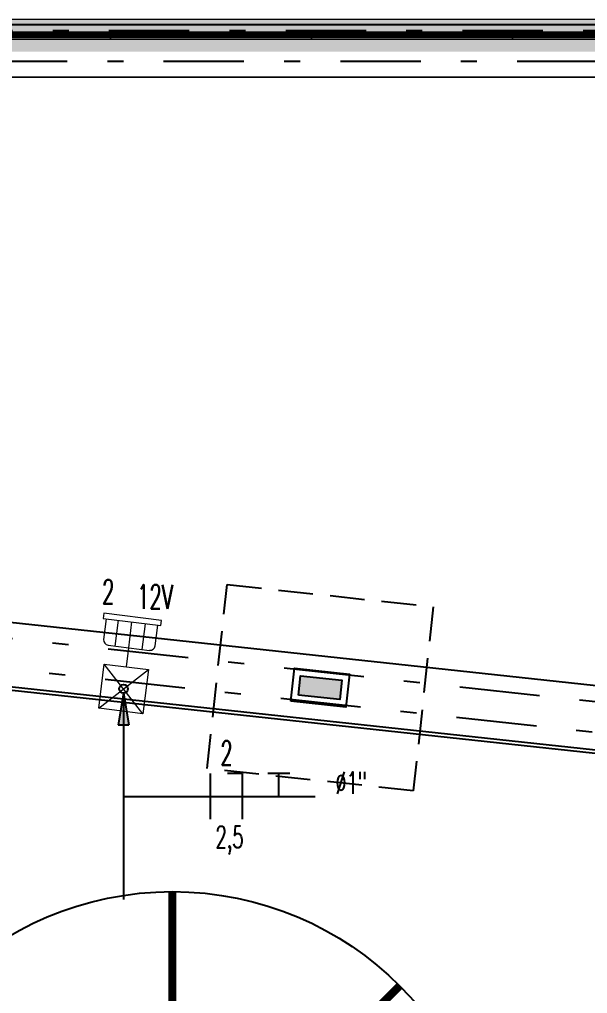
# Model space of a CAD drawing. Extents: x -14.2 to 52.3, y 3.7 to 90.9.
# Drawn here: x 22.41 to 25.94, y 36.72 to 42.78 of the extents above; entities that cross this region are included whole.
import ezdxf
from ezdxf.enums import TextEntityAlignment as Align

# ---------------------------------------------------------------- set-up
doc = ezdxf.new("R2010")
doc.units = 0
for name, pattern in [('HIDDEN', [0.375, 0.25, -0.125]), ('limpo_PINI-PSG-PE-0102-LAZ-R00$0$DASHDOT', [1, 0.5, -0.25, 0, -0.25]), ('limpo_PINI-PSG-PE-0102-LAZ-R00$0$HIDDEN', [0.375, 0.25, -0.125]), ('limpo_PINI-PSG-PE-0102-LAZ-R00$0$TELEFONE_TETO', [1.04, 0.6, -0.1, 0.07, -0.1, 0.07, -0.1])]:
    doc.linetypes.add(name, pattern=pattern)
for name, color, linetype, lineweight in [('limpo_PINI-PSG-PE-0102-LAZ-R00$0$A-GLAZ-CURT', 52, 'Continuous', 5), ('limpo_PINI-PSG-PE-0102-LAZ-R00$0$A-WALL', 1, 'Continuous', 5), ('limpo_PINI-PSG-PE-0102-LAZ-R00$0$S-BEAM', 12, 'Continuous', 5)]:
    doc.layers.add(name, color=color, linetype=linetype, lineweight=lineweight)
for name, color, linetype in [('limpo_PINI-PSG-PE-0102-LAZ-R00$0$E-TOMADAS', 1, 'Continuous'), ('limpo_PINI-PSG-PE-0102-LAZ-R00$0$FIACAO', 253, 'Continuous'), ('limpo_PINI-PSG-PE-0102-LAZ-R00$0$INDICACAO_CIRCUITO_FIA', 253, 'Continuous'), ('limpo_PINI-PSG-PE-0102-LAZ-R00$0$INDICACAO_DIAM_TUBULACAO', 253, 'Continuous'), ('limpo_PINI-PSG-PE-0102-LAZ-R00$0$LINHA_DE_CHAMADA', 41, 'Continuous'), ('limpo_PINI-PSG-PE-0102-LAZ-R00$0$LUMINÁRIAS', 1, 'Continuous'), ('limpo_PINI-PSG-PE-0102-LAZ-R00$0$PA_EQUI', 1, 'Continuous'), ('limpo_PINI-PSG-PE-0102-LAZ-R00$0$PA_EXTE_1', 1, 'Continuous'), ('limpo_PINI-PSG-PE-0102-LAZ-R00$0$PA_EXTE_3', 3, 'Continuous'), ('limpo_PINI-PSG-PE-0102-LAZ-R00$0$PA_INST_HIDR', 162, 'Continuous'), ('limpo_PINI-PSG-PE-0102-LAZ-R00$0$PA_PROJ_I', 2, 'limpo_PINI-PSG-PE-0102-LAZ-R00$0$DASHDOT'), ('limpo_PINI-PSG-PE-0102-LAZ-R00$0$QUADROS', 1, 'Continuous'), ('limpo_PINI-PSG-PE-0102-LAZ-R00$0$XR_ARQT', 7, 'Continuous'), ('limpo_PINI-PSG-PE-0102-LAZ-R00$0$XR_ELET', 31, 'Continuous'), ('PA_VEGE', 108, 'Continuous'), ('PA_VEGE_TXT_100', 2, 'Continuous'), ('PA_VEGE_TXT_100H', 1, 'Continuous'), ('XR_ARQT', 7, 'Continuous')]:
    doc.layers.add(name, color=color, linetype=linetype)
doc.layers.add('limpo_PINI-PSG-PE-0102-LAZ-R00$0$PA_VIEW', color=1, linetype='Continuous', plot=False)
doc.layers.add('PA_VEGE_PAL_PHDA', color=7, linetype='Continuous', true_color=0x0089b6)
doc.styles.add('limpo_PINI-PSG-PE-0102-LAZ-R00$0$RomanS', font='romans__.ttf', dxfattribs={"width": 1.25, "height": 0.0375})
doc.styles.add('R80', font='arial.ttf', dxfattribs={"height": 0.2})

# ---------------------------------------------------------------- blocks, each defined once
blk = doc.blocks.new('limpo_PINI-PSG-PE-0102-LAZ-R00$0$PINI-EST-PE-1101-TQR-R20_rvt-1-5PPE_008_LAZER__P_A_0_09_')
at = {"layer": 'limpo_PINI-PSG-PE-0102-LAZ-R00$0$S-BEAM'}
h = blk.add_hatch(color=50, dxfattribs=at)
h.paths.add_polyline_path([(36619.6, 18460), (37085.8, 18460), (37085.8, 18537.5), (-15140, 18537.5), (-15238.1, 18533.3), (-15330.6, 18493.7), (-15322.2, 18463.8), (-15335.5, 18460), (-6269.7, 18460), (-6269.7, 18502.9), (-6219.7, 18502.9), (-6219.7, 18460), (32600.3, 18460)])
h.paths.add_polyline_path([(-15199.1, 18549.9), (-15128.9, 18552.5), (-15151.2, 18552), (-15199.1, 18549.9)])
h.paths.add_polyline_path([(37073.4, 18582.5), (37085.8, 18582.5), (37085.8, 18660), (-14941.9, 18660), (-15123.1, 18582.5), (36619.6, 18582.5)])
at = {"layer": 'limpo_PINI-PSG-PE-0102-LAZ-R00$0$S-BEAM', "color": 55, "lineweight": 18}
blk.add_line((37085.8, 18660), (-14941.9, 18660), dxfattribs=at)
blk = doc.blocks.new('limpo_PINI-PSG-PE-0102-LAZ-R00$0$Parede básica _ DAA_GDC_VID_INFTY - ___-2043469-5PPE_008_LAZER__P_A_0_09_')
at = {"layer": 'limpo_PINI-PSG-PE-0102-LAZ-R00$0$A-WALL'}
for p, q in [((13323.4, 18567.5), (13323.4, 18582.5)), ((13323.4, 18582.5), (14573.4, 18582.5)), ((14573.4, 18582.5), (14573.4, 18567.5)), ((13323.4, 18537.5), (13323.4, 18552.5)), ((13323.4, 18537.5), (14573.4, 18537.5)), ((14573.4, 18552.5), (14573.4, 18537.5))]:
    blk.add_line(p, q, dxfattribs=at)
blk = doc.blocks.new('limpo_PINI-PSG-PE-0102-LAZ-R00$0$Parede básica _ DAA_GDC_VID_INFTY - ___-2043470-5PPE_008_LAZER__P_A_0_09_')
at = {"layer": 'limpo_PINI-PSG-PE-0102-LAZ-R00$0$A-WALL'}
for p, q in [((14573.4, 18567.5), (14573.4, 18582.5)), ((14573.4, 18582.5), (15823.4, 18582.5)), ((15823.4, 18582.5), (15823.4, 18567.5)), ((14573.4, 18537.5), (14573.4, 18552.5)), ((14573.4, 18537.5), (15823.4, 18537.5)), ((15823.4, 18552.5), (15823.4, 18537.5))]:
    blk.add_line(p, q, dxfattribs=at)
blk = doc.blocks.new('limpo_PINI-PSG-PE-0102-LAZ-R00$0$Parede básica _ DAA_GDC_VID_INFTY - ___-2043471-5PPE_008_LAZER__P_A_0_09_')
at = {"layer": 'limpo_PINI-PSG-PE-0102-LAZ-R00$0$A-WALL'}
for p, q in [((15823.4, 18567.5), (15823.4, 18582.5)), ((15823.4, 18582.5), (17073.4, 18582.5)), ((17073.4, 18582.5), (17073.4, 18567.5)), ((15823.4, 18537.5), (15823.4, 18552.5)), ((15823.4, 18537.5), (17073.4, 18537.5)), ((17073.4, 18552.5), (17073.4, 18537.5))]:
    blk.add_line(p, q, dxfattribs=at)
blk = doc.blocks.new('limpo_PINI-PSG-PE-0102-LAZ-R00$0$Parede básica _ DAA_GDC_VID_INFTY - ___-2043472-5PPE_008_LAZER__P_A_0_09_')
at = {"layer": 'limpo_PINI-PSG-PE-0102-LAZ-R00$0$A-WALL'}
for p, q in [((17073.4, 18567.5), (17073.4, 18582.5)), ((17073.4, 18582.5), (18323.4, 18582.5)), ((18323.4, 18582.5), (18323.4, 18567.5)), ((17073.4, 18537.5), (17073.4, 18552.5)), ((17073.4, 18537.5), (18323.4, 18537.5)), ((18323.4, 18552.5), (18323.4, 18537.5))]:
    blk.add_line(p, q, dxfattribs=at)
blk = doc.blocks.new('limpo_PINI-PSG-PE-0102-LAZ-R00$0$A$C745163c0')
at = {"layer": 'limpo_PINI-PSG-PE-0102-LAZ-R00$0$A-WALL', "color": 170, "lineweight": 40}
for p, q in [((8893.4, 21082.5), (1393.4, 21082.5)), ((6393.4, 21067.5), (11393.4, 21067.5)), ((8893.4, 21067.5), (8893.4, 21082.5)), ((16393.4, 21082.5), (8893.4, 21082.5)), ((10143.4, 21067.5), (10143.4, 21082.5)), ((11393.4, 21067.5), (11393.4, 21082.5)), ((11393.4, 21067.5), (23893.4, 21067.5))]:
    blk.add_line(p, q, dxfattribs=at)
at = {"lineweight": 5}
blk.add_blockref('limpo_PINI-PSG-PE-0102-LAZ-R00$0$PINI-EST-PE-1101-TQR-R20_rvt-1-5PPE_008_LAZER__P_A_0_09_', (-5680, 2515), dxfattribs=at)
at = {"layer": 'limpo_PINI-PSG-PE-0102-LAZ-R00$0$A-GLAZ-CURT'}
for name in ['limpo_PINI-PSG-PE-0102-LAZ-R00$0$Parede básica _ DAA_GDC_VID_INFTY - ___-2043469-5PPE_008_LAZER__P_A_0_09_', 'limpo_PINI-PSG-PE-0102-LAZ-R00$0$Parede básica _ DAA_GDC_VID_INFTY - ___-2043470-5PPE_008_LAZER__P_A_0_09_', 'limpo_PINI-PSG-PE-0102-LAZ-R00$0$Parede básica _ DAA_GDC_VID_INFTY - ___-2043471-5PPE_008_LAZER__P_A_0_09_', 'limpo_PINI-PSG-PE-0102-LAZ-R00$0$Parede básica _ DAA_GDC_VID_INFTY - ___-2043472-5PPE_008_LAZER__P_A_0_09_']:
    blk.add_blockref(name, (-5680, 2515), dxfattribs=at)
blk = doc.blocks.new('*U382', base_point=(88.3045, -20.7644))
at = {"layer": 'limpo_PINI-PSG-PE-0102-LAZ-R00$0$E-TOMADAS', "lineweight": 0}
for p, q in [((88.3046, -20.6027), (88.1753, -20.6027)), ((88.3046, -20.5833), (88.3046, -20.9455)), ((88.337, -20.5833), (88.3046, -20.5833)), ((88.337, -20.9455), (88.337, -20.5833)), ((87.7461, -20.903), (87.7461, -20.6258)), ((87.7461, -20.903), (88.0233, -20.6258)), ((87.7461, -20.6258), (88.0233, -20.903)), ((87.7461, -20.6258), (88.0233, -20.6258)), ((88.0233, -20.6258), (88.0233, -20.903)), ((88.1429, -20.6351), (88.1429, -20.8938)), ((88.1429, -20.6799), (88.3045, -20.6799)), ((88.0233, -20.7644), (88.1429, -20.7644)), ((88.1429, -20.7644), (88.3045, -20.7644)), ((88.1429, -20.849), (88.3045, -20.849)), ((88.0233, -20.903), (87.7461, -20.903)), ((88.1753, -20.9261), (88.3046, -20.9261)), ((88.3046, -20.9455), (88.337, -20.9455))]:
    blk.add_line(p, q, dxfattribs=at)
for centre, start, end in [((88.1753, -20.6351), 90, 180), ((88.1753, -20.8938), 180, 270)]:
    blk.add_arc(centre, 0.0323, start, end, dxfattribs=at)
blk = doc.blocks.new('*U375')
blk.add_hatch(color=256).paths.add_polyline_path([(-0.0167, -0.0074), (-0.1456, -0.0405), (-0.1279, -0.0805)])
for p, q in [((-0.0167, -0.0074), (-0.7994, -0.3538)), ((-0.0167, -0.0074), (-0.1456, -0.0405)), ((-0.0167, -0.0074), (-0.1279, -0.0805)), ((-0.1456, -0.0405), (-0.1279, -0.0805))]:
    blk.add_line(p, q)
blk.add_circle((0, 0), 0.0182)
blk = doc.blocks.new('*U378', base_point=(92.1889, -13.163))
at = {"color": 41}
for p, q in [((92.0889, -13.3055), (92.0889, -13.0205)), ((92.2889, -13.0205), (92.1939, -13.0205)), ((92.2889, -13.3055), (92.2889, -13.0205))]:
    blk.add_line(p, q, dxfattribs=at)
blk = doc.blocks.new('*U379', base_point=(92.515, -13.163))
at = {"color": 41, "linetype": 'Continuous'}
for p, q in [((92.5836, -13.0205), (92.4464, -13.0205)), ((92.515, -13.163), (92.515, -13.0205))]:
    blk.add_line(p, q, dxfattribs=at)
blk = doc.blocks.new('limpo_PINI-PSG-PE-0102-LAZ-R00$0$A$C1A297CD0')
at = {"layer": 'limpo_PINI-PSG-PE-0102-LAZ-R00$0$LINHA_DE_CHAMADA'}
blk.add_lwpolyline([(10.9739, 16.3388), (11.3573, 16.3388), (12.1671, 16.3388)], dxfattribs=at)
at = {"layer": 'limpo_PINI-PSG-PE-0102-LAZ-R00$0$FIACAO'}
for name, p in [('*U378', (11.6148, 16.3388)), ('*U379', (11.9409, 16.3388))]:
    blk.add_blockref(name, p, dxfattribs=at)
at = {"layer": 'limpo_PINI-PSG-PE-0102-LAZ-R00$0$LUMINÁRIAS', "rotation": 82.82619278743176}
blk.add_blockref('*U382', (11.0263, 17.4245), dxfattribs=at)
at = {"layer": 'limpo_PINI-PSG-PE-0102-LAZ-R00$0$QUADROS', "linetype": 'limpo_PINI-PSG-PE-0102-LAZ-R00$0$TELEFONE_TETO', "xscale": 1.5, "yscale": 1.5, "zscale": 1.5, "rotation": 66.12379924662106}
blk.add_blockref('*U375', (10.9739, 17.0081), dxfattribs=at)
at = {"layer": 'limpo_PINI-PSG-PE-0102-LAZ-R00$0$INDICACAO_CIRCUITO_FIA', "style": 'limpo_PINI-PSG-PE-0102-LAZ-R00$0$RomanS', "width": 0.6}
for s, p in [('2', (10.8786, 17.5368)), ('12V', (11.1694, 17.5064)), ('2', (11.6148, 16.5338))]:
    blk.add_text(s, height=0.15, dxfattribs=at).set_placement(p, align=Align.CENTER)
at = {"layer": 'limpo_PINI-PSG-PE-0102-LAZ-R00$0$INDICACAO_DIAM_TUBULACAO', "style": 'limpo_PINI-PSG-PE-0102-LAZ-R00$0$RomanS', "width": 0.6}
for s, p in [('%%C1"', (12.2925, 16.3558)), ('2,5', (11.5462, 16.0182))]:
    blk.add_text(s, height=0.135, dxfattribs=at).set_placement(p)
blk = doc.blocks.new('limpo_PINI-PSG-PE-0102-LAZ-R00$0$A$C542bfc4c')
blk.add_blockref('limpo_PINI-PSG-PE-0102-LAZ-R00$0$A$C1A297CD0', (0, 0))
blk = doc.blocks.new('limpo_PINI-PSG-PE-0102-LAZ-R00$0$PLACA PROF PISO')
h = blk.add_hatch(color=10)
h.dxf.hatch_style = 1
h.paths.add_polyline_path([(157.356, -53.5573), (157.356, -53.7073), (157.426, -53.7073), (157.426, -53.5573)])
at = {"color": 10}
for points in [[(157.331, -53.5323), (157.451, -53.5323), (157.451, -53.7323), (157.331, -53.7323)], [(157.356, -53.5573), (157.426, -53.5573), (157.426, -53.7073), (157.356, -53.7073)]]:
    blk.add_lwpolyline(points, close=True, dxfattribs=at)
at = {"layer": 'limpo_PINI-PSG-PE-0102-LAZ-R00$0$PA_VIEW', "color": 252, "linetype": 'limpo_PINI-PSG-PE-0102-LAZ-R00$0$HIDDEN', "ltscale": 0.5}
blk.add_lwpolyline([(157.726, -54.0073), (157.056, -54.0073), (157.056, -53.2573), (157.726, -53.2573)], close=True, dxfattribs=at)
blk = doc.blocks.new('limpo_PINI-PSG-PE-0102-LAZ-R00')
at = {"layer": 'limpo_PINI-PSG-PE-0102-LAZ-R00$0$XR_ARQT', "xscale": 0.001000000000038553, "yscale": 0.001000000000038553, "zscale": 0.001000000000038553}
blk.add_blockref('limpo_PINI-PSG-PE-0102-LAZ-R00$0$A$C745163c0', (14.124, 21.592), dxfattribs=at)
at = {"layer": 'limpo_PINI-PSG-PE-0102-LAZ-R00$0$PA_EXTE_1'}
for points in [[(-6.7966, 42.7351), (46.7943, 42.7351, -0.456882), (47.7939, 41.5807), (42.795, 6.9729, -0.372795), (41.4836, 5.8373), (17.2608, 5.8373)], [(-6.7966, 42.6851), (46.7943, 42.6851, -0.456882), (47.7444, 41.5878), (42.7455, 6.98, -0.372795), (41.4836, 5.8873), (17.2608, 5.8873)]]:
    blk.add_lwpolyline(points, format="xyb", dxfattribs=at)
at = {"layer": 'limpo_PINI-PSG-PE-0102-LAZ-R00$0$PA_EXTE_3'}
blk.add_lwpolyline([(46.5574, 42.4066), (44.0051, 24.7662), (40.034, 24.7659), (40.0332, 26.6402), (38.652, 29.7816), (40.2997, 30.5061), (37.9644, 35.8175, 0.268396), (35.5406, 37.5926), (20.3176, 39.2384, 0.074215), (17.3677, 39.1189), (10.9713, 37.8979, -0.311638), (7.8528, 39.274), (5.9257, 42.4099), (46.5574, 42.4066)], format="xyb", dxfattribs=at)
at = {"layer": 'limpo_PINI-PSG-PE-0102-LAZ-R00$0$PA_INST_HIDR'}
for points in [[(38.1168, 30.0051), (39.7462, 30.7215), (37.5799, 35.6484, 0.268396), (35.4954, 37.175), (20.2725, 38.8208, 0.074215), (17.4465, 38.7064), (11.05, 37.4853, -0.311638), (7.4949, 39.0541), (5.3162, 42.5996)], [(38.1248, 29.9868), (39.7726, 30.7113), (37.5982, 35.6565, 0.268396), (35.4976, 37.1949), (20.2747, 38.8407, 0.074215), (17.4427, 38.726), (11.0463, 37.505, -0.311638), (7.512, 39.0646), (5.3332, 42.6101)]]:
    blk.add_lwpolyline(points, format="xyb", dxfattribs=at)
at = {"layer": 'limpo_PINI-PSG-PE-0102-LAZ-R00$0$PA_PROJ_I'}
for points in [[(46.8923, 42.6966), (44.1075, 24.4471), (39.7432, 24.4471), (39.7432, 26.5793), (38.2698, 29.9304), (39.9175, 30.6548), (37.6989, 35.7008, 0.268396), (35.5094, 37.3043), (20.2865, 38.95, 0.074215), (17.4221, 38.8341), (11.0257, 37.613, -0.311638), (7.6057, 39.1221), (5.4071, 42.6999)], [(46.6729, 42.5066), (43.9981, 24.6371), (39.9332, 24.6371), (39.9332, 26.6192), (38.5202, 29.8329), (40.1679, 30.5574), (37.8729, 35.7772, 0.268396), (35.5298, 37.4932), (20.3069, 39.1389, 0.074215), (17.3865, 39.0207), (10.99, 37.7996, -0.311638), (7.7676, 39.2216), (5.7469, 42.5099)]]:
    blk.add_lwpolyline(points, format="xyb", close=True, dxfattribs=at)
at = {"layer": 'limpo_PINI-PSG-PE-0102-LAZ-R00$0$PA_EQUI', "xscale": 1.720437380985232, "yscale": 1.720437380985232, "zscale": 1.720437380985232, "rotation": 83.8439341129864}
blk.add_blockref('limpo_PINI-PSG-PE-0102-LAZ-R00$0$PLACA PROF PISO', (-96.4552, -220.7175), dxfattribs=at)
at = {"layer": 'limpo_PINI-PSG-PE-0102-LAZ-R00$0$XR_ELET'}
blk.add_blockref('limpo_PINI-PSG-PE-0102-LAZ-R00$0$A$C542bfc4c', (12.124, 21.592), dxfattribs=at)
blk = doc.blocks.new('PHDA-300-100')
at = {"layer": 'PA_VEGE'}
h = blk.add_hatch(color=256, dxfattribs=at)
edge = h.paths.add_edge_path()
edge.add_arc((0, 0), 0.12, 0, 360)
at = {"linetype": 'HIDDEN', "const_width": 0.05}
for points in [[(0, 2), (0, -2)], [(-1.4142, 1.4142), (1.4142, -1.4142)], [(-1.4142, -1.4142), (1.4142, 1.4142)], [(-2, 0), (2, 0)]]:
    blk.add_lwpolyline(points, dxfattribs=at)
at = {"layer": 'PA_VEGE'}
for radius in [2, 0.12]:
    blk.add_circle((0, 0), radius, dxfattribs=at)
at = {"layer": 'PA_VEGE_TXT_100', "style": 'R80'}
blk.add_text('PHDA', height=0.18, rotation=359.78227, dxfattribs=at).set_placement((0, 0.6875), align=Align.BOTTOM_CENTER)
at = {"layer": 'PA_VEGE_TXT_100H', "style": 'R80'}
blk.add_text('HEST. = 300', height=0.18, rotation=359.78227, dxfattribs=at).set_placement((0, 0.4487), align=Align.BOTTOM_CENTER)

msp = doc.modelspace()

# ---------------------------------------------------------------- block references
at = {"layer": 'PA_VEGE_PAL_PHDA'}
msp.add_blockref('PHDA-300-100', (23.36, 35.355), dxfattribs=at)

# ---------------------------------------------------------------- next in the draw order: block references
at = {"layer": 'XR_ARQT'}
msp.add_blockref('limpo_PINI-PSG-PE-0102-LAZ-R00', (-0.0418, 0.017), dxfattribs=at)

doc.saveas('drawing.dxf')
